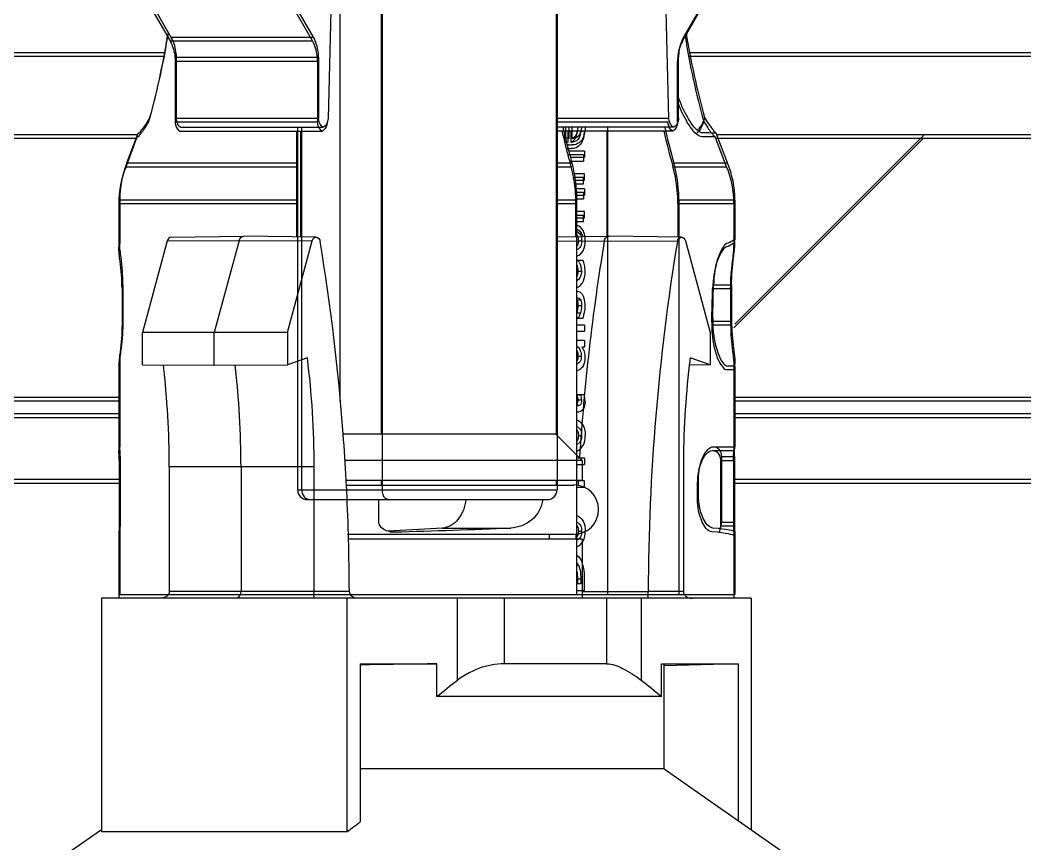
# Model space of a CAD drawing. Header units: millimetres. Extents: x 10297564 to 11610295, y -9287743 to -8409454.
# Drawn here: x 10529096 to 10529711, y -9103235 to -9102732 of the extents above; entities that cross this region are included whole.
import ezdxf

# ---------------------------------------------------------------- set-up
doc = ezdxf.new("R2010")
doc.units = ezdxf.units.MM
doc.header["$LTSCALE"] = 100
doc.layers.add('-0', color=7, linetype='Continuous')

# ---------------------------------------------------------------- blocks, each defined once
blk = doc.blocks.new('인버터 외형도')
at = {"layer": '-0', "linetype": 'Continuous'}
for p, q in [((120112.11, 34207.48), (120108.12, 34049.4)), ((120264.5, 34049.4), (120260.51, 34207.48)), ((120113.5, 34143.76), (120113.5, 33919.73)), ((120132.6, 33904.61), (120132.6, 34143.76)), ((120132.95, 34143.76), (120132.95, 33904.61)), ((120133.04, 33879.11), (120133.04, 34145.47)), ((120212.72, 34143.76), (120212.72, 33904.61)), ((120213.15, 34145.47), (120213.15, 33879.11)), ((120022.53, 34107.78), (120035.64, 34084.92)), ((120022.97, 34109.5), (120036.07, 34086.63)), ((120100.99, 34084.92), (120087.89, 34107.78)), ((120101.43, 34086.63), (120088.32, 34109.5)), ((120283.87, 34107.78), (120270.76, 34084.92)), ((120284.3, 34109.5), (120271.19, 34086.63)), ((120035.64, 34084.92), (120100.99, 34084.92)), ((120036.07, 34086.63), (120101.43, 34086.63)), ((120033.28, 34079.56), (119822.52, 34079.56)), ((120484.75, 34079.56), (120273.99, 34079.56)), ((120032.84, 34077.84), (119822.08, 34077.84)), ((120037.97, 34075.73), (120103.32, 34075.73)), ((120037.97, 34075.73), (120037.97, 34047.84)), ((120038.4, 34077.44), (120103.75, 34077.44)), ((120038.4, 34077.44), (120038.4, 34049.55)), ((120103.32, 34075.73), (120103.32, 34047.84)), ((120103.75, 34077.44), (120103.75, 34049.55)), ((120268.43, 34047.84), (120268.43, 34075.73)), ((120268.87, 34049.55), (120268.87, 34077.44)), ((120484.31, 34077.84), (120273.55, 34077.84)), ((120037.97, 34047.84), (120103.32, 34047.84)), ((120038.4, 34049.55), (120103.75, 34049.55)), ((120264.06, 34047.68), (120212.72, 34047.68)), ((120264.5, 34049.4), (120213.15, 34049.4)), ((120020.8, 34041.94), (119835, 34041.94)), ((120015.88, 34028.98), (120021.07, 34042.66)), ((120021.24, 34042.65), (120021.07, 34042.66)), ((120021.25, 34042.65), (120021.24, 34042.65)), ((120040.15, 34043.61), (120105.51, 34043.61)), ((120040.59, 34045.32), (120105.94, 34045.32)), ((120093.68, 34043.61), (120093.68, 33995.08)), ((120094.12, 34045.32), (120094.12, 33879.11)), ((120095.5, 34043.61), (120095.5, 33995.06)), ((120095.51, 34043.61), (120095.51, 33995.06)), ((120095.95, 34045.32), (120095.95, 33879.11)), ((120266.25, 34043.61), (120212.72, 34043.6)), ((120266.68, 34045.32), (120213.15, 34045.32)), ((120216.55, 34043.6), (120216.55, 34038.92)), ((120216.98, 34045.32), (120216.98, 34040.64)), ((120218.06, 34043.6), (120218.06, 34038.43)), ((120218.49, 34045.32), (120218.49, 34040.15)), ((120219.65, 34038.43), (120219.65, 34043.6)), ((120220.09, 34040.15), (120220.09, 34045.32)), ((120235.93, 34043.61), (120235.93, 33995.39)), ((120236.36, 34045.32), (120236.36, 33831.08)), ((120291.38, 34028.98), (120286.19, 34042.66)), ((120472.27, 34041.94), (120286.47, 34041.94)), ((120294.64, 33955.04), (120381.54, 34041.94)), ((120020.36, 34040.22), (119834.57, 34040.22)), ((120015.45, 34027.26), (120020.64, 34040.95)), ((120020.8, 34040.94), (120020.64, 34040.95)), ((120020.82, 34040.94), (120020.8, 34040.94)), ((120290.95, 34027.26), (120285.76, 34040.95)), ((120471.83, 34040.22), (120286.04, 34040.22)), ((120294.21, 33953.32), (120381.11, 34040.22)), ((120225.34, 34032.71), (120218.18, 34032.71)), ((120225.78, 34034.43), (120218.61, 34034.43)), ((120225.34, 34032.71), (120225.34, 34029.85)), ((120225.78, 34034.43), (120225.78, 34031.57)), ((120015.88, 34028.98), (120094.12, 34028.98)), ((120213.15, 34028.98), (120220, 34028.98)), ((120218.9, 34029.85), (120225.34, 34029.85)), ((120219.34, 34031.57), (120225.78, 34031.57)), ((120266.75, 34028.98), (120291.38, 34028.98)), ((120015.45, 34027.26), (120093.76, 34027.26)), ((120212.64, 34027.26), (120219.56, 34027.26)), ((120225.78, 34023.98), (120221.15, 34023.98)), ((120225.78, 34021.13), (120225.78, 34023.98)), ((120266.31, 34027.26), (120290.95, 34027.26)), ((120225.34, 34022.26), (120220.71, 34022.26)), ((120221.14, 34019.41), (120225.34, 34019.41)), ((120221.58, 34021.13), (120225.78, 34021.13)), ((120225.34, 34019.41), (120225.34, 34022.26)), ((120225.34, 34015.4), (120221.63, 34015.4)), ((120225.78, 34017.12), (120222.06, 34017.12)), ((120222.19, 34014.27), (120225.78, 34014.27)), ((120225.34, 34015.4), (120225.34, 34012.55)), ((120225.78, 34017.12), (120225.78, 34014.27)), ((120093.76, 34010.23), (120012.11, 34010.23)), ((120012.11, 34010.23), (120012.11, 33990.42)), ((120094.12, 34011.95), (120012.55, 34011.95)), ((120012.55, 34011.95), (120012.55, 33992.14)), ((120221.85, 34010.23), (120212.64, 34010.23)), ((120222.29, 34011.95), (120213.15, 34011.95)), ((120221.75, 34012.55), (120225.34, 34012.55)), ((120221.85, 33995.2), (120221.85, 34010.23)), ((120222.29, 33831.08), (120222.29, 34011.95)), ((120294.28, 34010.23), (120268.6, 34010.23)), ((120268.6, 34010.23), (120268.6, 33994.99)), ((120294.72, 34011.95), (120269.04, 34011.95)), ((120269.04, 34011.95), (120269.04, 33831.08)), ((120294.28, 34010.23), (120294.28, 33991.92)), ((120294.72, 34011.95), (120294.72, 33993.64)), ((120225.34, 34004.96), (120221.85, 34004.96)), ((120225.78, 34006.68), (120222.29, 34006.68)), ((120225.34, 34002.1), (120225.34, 34004.96)), ((120225.78, 34003.82), (120225.78, 34006.68)), ((120221.85, 34002.1), (120225.34, 34002.1)), ((120222.29, 34003.82), (120225.78, 34003.82)), ((120034.38, 33993.27), (120022.99, 33951.18)), ((120034.38, 33993.27), (120067.31, 33993.42)), ((120036.16, 33994.97), (120069.38, 33995.4)), ((120067.31, 33993.42), (120055.9, 33951.26)), ((120067.31, 33993.42), (120100.84, 33993.27)), ((120069.38, 33995.4), (120069.43, 33995.4)), ((120102.66, 33994.97), (120069.43, 33995.4)), ((120089.45, 33951.18), (120100.84, 33993.27)), ((120212.64, 33995.08), (120236.97, 33995.4)), ((120234.81, 33993.05), (120212.64, 33992.98)), ((120222.93, 33993.34), (120224.45, 33993.34)), ((120268.35, 33992.95), (120234.81, 33993.05)), ((120236.97, 33995.4), (120237.01, 33995.4)), ((120270.24, 33994.97), (120237.01, 33995.4)), ((120272.02, 33993.27), (120283.4, 33951.18)), ((120293.82, 33992.01), (120293.53, 33991.92)), ((120294.25, 33993.73), (120293.96, 33993.64)), ((120222.29, 33984.38), (120225.14, 33984.38)), ((120222.29, 33984.21), (120222.95, 33984.21)), ((120222.95, 33984.38), (120222.95, 33984.21)), ((120222.84, 33979.33), (120224.36, 33979.33)), ((120014.04, 33973.15), (120014.04, 33956.46)), ((120284.95, 33973.15), (120293.22, 33973.15)), ((120293.22, 33973.15), (120293.22, 33956.46)), ((120013.61, 33971.43), (120013.61, 33954.74)), ((120222.29, 33970), (120222.44, 33970)), ((120284.51, 33971.43), (120292.79, 33971.43)), ((120292.79, 33971.43), (120292.79, 33954.74)), ((120224.05, 33966.08), (120222.53, 33966.08)), ((120224.43, 33963.49), (120222.92, 33963.49)), ((120223.85, 33960.08), (120222.33, 33960.08)), ((120222.9, 33957.91), (120222.29, 33957.91)), ((120222.29, 33957.76), (120225.09, 33957.76)), ((120225.78, 33954.61), (120222.29, 33954.61)), ((120222.9, 33957.91), (120222.9, 33957.76)), ((120225.78, 33954.61), (120225.78, 33951.76)), ((120284.16, 33954.74), (120292.79, 33954.74)), ((120284.59, 33956.46), (120293.22, 33956.46)), ((120055.9, 33951.26), (120022.99, 33951.18)), ((120022.99, 33936.33), (120022.99, 33951.18)), ((120089.45, 33951.18), (120055.9, 33951.26)), ((120055.9, 33936.21), (120055.9, 33951.26)), ((120089.45, 33951.18), (120089.45, 33936.33)), ((120222.29, 33951.76), (120225.78, 33951.76)), ((120283.4, 33951.18), (120283.4, 33936.33)), ((120225.78, 33947.57), (120222.29, 33947.57)), ((120225.78, 33947.57), (120225.78, 33944.72)), ((120222.29, 33944.72), (120222.97, 33944.72)), ((120222.75, 33940.33), (120224.27, 33940.33)), ((120224.62, 33944.72), (120225.78, 33944.72)), ((120224.9, 33944.23), (120224.62, 33944.72)), ((120012.11, 33935.75), (120012.11, 33897.1)), ((120012.55, 33937.47), (120012.55, 33898.82)), ((120022.99, 33936.33), (120055.9, 33936.21)), ((120055.9, 33936.21), (120089.45, 33936.33)), ((120098.64, 33939.64), (120089.45, 33936.33)), ((120283.4, 33936.33), (120273.87, 33936.29)), ((120283.4, 33936.33), (120274.22, 33939.64)), ((120294.25, 33935.84), (120291.57, 33935.84)), ((120294.72, 33935.84), (120294.72, 33898.82)), ((120293.82, 33934.12), (120291.14, 33934.12)), ((120294.28, 33934.12), (120294.28, 33897.1)), ((120222.43, 33922.75), (120225.68, 33922.75)), ((120222.43, 33922.58), (120222.43, 33922.75)), ((120222.43, 33922.58), (120223.95, 33922.58)), ((120223.95, 33922.75), (120223.95, 33922.58)), ((119842.81, 33919.83), (120012.11, 33919.83)), ((119843.25, 33921.54), (120012.55, 33921.54)), ((120222.29, 33917.9), (120223.59, 33917.9)), ((120222.8, 33920.3), (120224.32, 33920.3)), ((120294.28, 33919.83), (120463.58, 33919.83)), ((120294.72, 33921.54), (120464.02, 33921.54)), ((119843.25, 33914.02), (120012.55, 33914.02)), ((120294.72, 33914.02), (120464.02, 33914.02)), ((119842.81, 33912.3), (120012.11, 33912.3)), ((120294.28, 33912.3), (120463.58, 33912.3)), ((120212.64, 33904.61), (120114.76, 33904.61)), ((120212.64, 33904.61), (120224.68, 33892.57)), ((120222.93, 33903.98), (120224.45, 33903.98)), ((120284.93, 33898.82), (120294.72, 33898.82)), ((120012.75, 33894.31), (120012.75, 33864.24)), ((120284.5, 33897.1), (120294.28, 33897.1)), ((120288.56, 33894.31), (120294.52, 33894.31)), ((120288.56, 33894.31), (120288.56, 33864.24)), ((120294.52, 33894.31), (120294.52, 33864.24)), ((120012.32, 33892.59), (120012.32, 33862.53)), ((120224.68, 33892.57), (120115.76, 33892.57)), ((120225.78, 33893.61), (120222.29, 33893.61)), ((120222.29, 33890.75), (120225.78, 33890.75)), ((120224.68, 33892.57), (120224.68, 33883.54)), ((120225.78, 33893.61), (120225.78, 33890.75)), ((120288.12, 33892.59), (120294.08, 33892.59)), ((120288.12, 33892.59), (120288.12, 33862.53)), ((120294.08, 33892.59), (120294.08, 33862.53)), ((120101.76, 33889.56), (120035.3, 33889.56)), ((120035.3, 33889.56), (120035.3, 33832.37)), ((120068.2, 33889.56), (120068.2, 33832.37)), ((120101.76, 33832.37), (120101.76, 33889.56)), ((120271.1, 33889.56), (120271.1, 33832.37)), ((119842.61, 33882.2), (120012.32, 33882.2)), ((119843.05, 33883.92), (120012.75, 33883.92)), ((120116.37, 33883.54), (120224.68, 33883.54)), ((120116.43, 33881.28), (120220.8, 33881.28)), ((120132.6, 33881.28), (120132.6, 33883.54)), ((120212.72, 33883.54), (120212.72, 33881.28)), ((120225.78, 33883.16), (120222.29, 33883.16)), ((120225.78, 33880.31), (120225.78, 33883.16)), ((120277.63, 33874.88), (120277.63, 33882.05)), ((120278.07, 33876.59), (120278.07, 33883.77)), ((120294.08, 33882.2), (120463.79, 33882.2)), ((120294.52, 33883.92), (120464.22, 33883.92)), ((120094.12, 33879.11), (120213.15, 33879.11)), ((120222.29, 33880.31), (120225.78, 33880.31)), ((120098.63, 33874.59), (120208.64, 33874.59)), ((120131.41, 33864.24), (120131.41, 33874.59)), ((120288.12, 33862.53), (120294.08, 33862.53)), ((120288.56, 33864.24), (120294.52, 33864.24)), ((120012.11, 33858.02), (120012.11, 33829.36)), ((120012.12, 33858.03), (120012.12, 33858.01)), ((120012.55, 33859.74), (120012.55, 33831.08)), ((120012.56, 33859.74), (120012.55, 33859.73)), ((120117.1, 33858.71), (120220.8, 33858.71)), ((120160.64, 33861.56), (120135.7, 33860.12)), ((120138.61, 33859.73), (120138.32, 33859.73)), ((120138.32, 33859.73), (120138.61, 33859.73)), ((120160.64, 33861.56), (120191.94, 33861.56)), ((120209.63, 33856.45), (120209.63, 33858.71)), ((120222.93, 33860.13), (120224.45, 33860.13)), ((120294.28, 33858.03), (120294.28, 33858.01)), ((120294.28, 33858.02), (120294.28, 33829.36)), ((120294.71, 33859.74), (120294.71, 33859.73)), ((120294.72, 33859.74), (120294.72, 33831.08)), ((120224.68, 33856.45), (120117.17, 33856.45)), ((120224.68, 33856.45), (120224.68, 33829.36)), ((120222.29, 33844.45), (120222.98, 33844.45)), ((120224.02, 33835.93), (120222.29, 33835.93)), ((120222.5, 33838.22), (120224.02, 33838.22)), ((120222.5, 33838.22), (120222.5, 33835.93)), ((120224.02, 33838.22), (120224.02, 33835.93)), ((120225.78, 33832.93), (120225.78, 33838.12)), ((120012.55, 33831.08), (120294.72, 33831.08)), ((120068.2, 33832.37), (120035.3, 33832.37)), ((120101.76, 33832.37), (120068.2, 33832.37)), ((120117.88, 33832.37), (120101.76, 33832.37)), ((120222.29, 33832.93), (120225.78, 33832.93)), ((120254.98, 33832.36), (120224.68, 33832.36)), ((120271.1, 33832.37), (120254.98, 33832.37)), ((120302.24, 33829.36), (120004.15, 33829.36)), ((120004.15, 33829.36), (120004.15, 33722.14)), ((120116.93, 33722.14), (120116.93, 33829.36)), ((120167.44, 33791.74), (120167.44, 33829.36)), ((120189.08, 33799.27), (120189.08, 33829.36)), ((120235.91, 33829.36), (120235.91, 33799.27)), ((120251.74, 33829.36), (120251.74, 33791.74)), ((120302.24, 33829.36), (120302.24, 33723.15)), ((120122.92, 33799.27), (120158.09, 33799.27)), ((120122.92, 33799.27), (120122.92, 33726.76)), ((120158.09, 33784.22), (120158.09, 33799.27)), ((120235.91, 33799.27), (120189.08, 33799.27)), ((120261.09, 33799.27), (120296.26, 33799.27)), ((120261.09, 33784.22), (120261.09, 33799.27)), ((120262.3, 33751.12), (120262.3, 33799.07)), ((120296.26, 33799.27), (120262.32, 33798.4)), ((120296.26, 33799.27), (120296.26, 33727.34)), ((120261.09, 33784.22), (120158.09, 33784.22)), ((120262.3, 33751.12), (120122.92, 33751.12)), ((120262.3, 33751.12), (120319.29, 33711.22)), ((120004.15, 33723.15), (119987.11, 33711.22)), ((120116.93, 33722.14), (120004.15, 33722.14))]:
    blk.add_line(p, q, dxfattribs=at)
for centre, radius, start, end in [((119682.42, 34145.34), 357.02, 344.477, 350.8693), ((120624.85, 34145.34), 357.02, 189.1307, 195.523), ((119681.98, 34143.63), 357.02, 344.477, 350.8693), ((120624.42, 34143.63), 357.02, 189.1307, 195.523), ((120610.41, 34136.49), 405.83, 193.2341, 193.9247), ((120610.85, 34138.21), 405.83, 193.2341, 193.9247), ((120653.37, 34135.56), 401.93, 193.2287, 195.6317), ((120653.81, 34137.28), 401.93, 193.2287, 195.6317), ((120271.93, 34048.75), 8.09, 308.1833, 313.7541), ((120272.37, 34050.47), 8.09, 308.1833, 313.7541), ((120606.99, 34135.64), 402.3, 193.9243, 194.8318), ((120607.42, 34137.36), 402.3, 193.9243, 194.8318), ((120218.42, 34045.42), 8.16, 266.1636, 270.0392), ((120217.99, 34043.71), 8.16, 266.1636, 270.0392), ((120603.85, 34134.81), 399.05, 194.8324, 195.2537), ((120604.29, 34136.53), 399.05, 194.8324, 195.2537), ((120057.7, 34011.95), 45.15, 157.8404, 180), ((120601.81, 34134.26), 396.94, 195.2538, 195.6373), ((120602.25, 34135.98), 396.94, 195.2538, 195.6373), ((120161.95, 34012.76), 60.27, 10.7342, 15.6102), ((120249.57, 34011.95), 45.15, 0, 22.1596), ((120057.26, 34010.23), 45.15, 157.8404, 180), ((120161.52, 34011.05), 60.27, 10.7342, 15.6102), ((120159.5, 34012.28), 62.77, 8.1225, 10.7534), ((120249.14, 34010.23), 45.15, 0, 22.1596), ((120159.07, 34010.56), 62.77, 8.1225, 10.7534), ((120157.49, 34010.34), 64.36, 4.5183, 8.121), ((120157.92, 34012.05), 64.36, 4.5183, 8.121), ((120156.38, 34010.24), 65.47, 2.0211, 4.5223), ((120156.82, 34011.96), 65.47, 2.0211, 4.5223), ((120156.59, 34011.95), 65.69, 0.0005, 2.0234), ((120156.16, 34010.23), 65.69, 0.0005, 2.0234), ((119123.34, 33830.66), 994.49, 4.26683, 9.39206), ((121217.96, 33830.47), 996.5, 170.61064, 176.36571), ((121259.6, 33829.52), 1004.63, 170.63763, 179.83751), ((120216, 33979.75), 8.26, 26.9694, 32.7308), ((120222.43, 33966.47), 3.53, 89.9858, 92.3642), ((120333.61, 33954.74), 49.51, 178.5068, 184.1068), ((120331.97, 33954.63), 47.86, 184.1093, 184.5622), ((119631.55, 33889.6), 403.75, 359.9939, 6.6425), ((119665.04, 33889.6), 403.16, 359.9939, 6.645), ((119698.29, 33889.61), 403.46, 359.9923, 7.1227), ((120674.85, 33889.6), 403.75, 173.3575, 180.0061), ((120669.59, 33890.13), 398.46, 172.8629, 173.3459), ((119111.14, 33829.59), 1006.74, 3.07241, 4.27606), ((119109.41, 33829.49), 1008.47, 2.94451, 3.07268), ((119107.67, 33829.41), 1010.22, 1.66331, 2.94423), ((120220.92, 33870), 11.29, 270, 90), ((121230.41, 33829.5), 1008.98, 176.92628, 177.0606), ((120098.63, 33879.11), 4.51, 180, 270), ((120208.64, 33879.11), 4.51, 270, 0), ((120100.07, 33878.41), 3.82, 253.8624, 269.9331), ((119106.62, 33829.37), 1011.27, 1.53552, 1.66356), ((120138.32, 33869.81), 10.08, 260.4811, 270.0038), ((121233.44, 33829.37), 1012.02, 178.34025, 178.46114), ((119106.64, 33829.37), 1011.25, 0.17001, 1.53558), ((120555.98, 33159.88), 713.37, 127.37738, 127.9845)]:
    blk.add_arc(centre, radius, start, end, dxfattribs=at)
for centre, major_axis, ratio, start_param, end_param in [((120153.2, 33981.33), (141.08, 11.82), 0.074469, -0.229432, -0.109815), ((120153.63, 33983.04), (141.08, 11.82), 0.074469, -0.229432, -0.109815), ((120153.63, 32969.07), (105.03, 2245.68), 0.041946, -1.112951, -1.105392), ((120153.2, 32967.36), (105.03, 2245.68), 0.041946, -1.112951, -1.105392), ((120153.63, 33864.23), (141.08, 4.49), 0.028613, -1.678421, -1.296739), ((120153.2, 33862.51), (141.08, -4.49), 0.028613, 0.000911, 0.380599), ((120153.63, 33864.23), (141.08, -4.49), 0.028613, 0.000911, 0.380599), ((120153.2, 33797.79), (109.11, 1.27), 0.01297, 1.52577, 1.852745)]:
    blk.add_ellipse(centre, major_axis=major_axis, ratio=ratio, start_param=start_param, end_param=end_param, dxfattribs=at)
for points, knots in [([(120035.64, 34084.92), (120036.02, 34084.25), (120037.39, 34081.38), (120037.97, 34078.14), (120037.97, 34075.73)], [0, 0, 0, 0, 0.240977, 1, 1, 1, 1]), ([(120036.07, 34086.63), (120036.45, 34085.97), (120037.83, 34083.09), (120038.4, 34079.86), (120038.4, 34077.44)], [0, 0, 0, 0, 0.240977, 1, 1, 1, 1]), ([(120103.32, 34075.73), (120103.32, 34076.55), (120103.13, 34079.72), (120102.16, 34082.87), (120100.99, 34084.92)], [0, 0, 0, 0, 0.258385, 1, 1, 1, 1]), ([(120103.75, 34077.44), (120103.75, 34078.27), (120103.56, 34081.44), (120102.6, 34084.59), (120101.43, 34086.63)], [0, 0, 0, 0, 0.258385, 1, 1, 1, 1]), ([(120270.76, 34084.92), (120270.38, 34084.25), (120269, 34081.38), (120268.43, 34078.14), (120268.43, 34075.73)], [0, 0, 0, 0, 0.240977, 1, 1, 1, 1]), ([(120271.19, 34086.63), (120270.81, 34085.97), (120269.44, 34083.09), (120268.87, 34079.86), (120268.87, 34077.44)], [0, 0, 0, 0, 0.240977, 1, 1, 1, 1]), ([(120274.29, 34045.48), (120273.72, 34046.33), (120271.39, 34050.08), (120269.53, 34054.11), (120268.37, 34057.28)], [0, 0, 0, 0, 0.233923, 1, 1, 1, 1]), ([(120274.73, 34047.19), (120274.15, 34048.05), (120271.83, 34051.8), (120269.97, 34055.83), (120268.81, 34059)], [0, 0, 0, 0, 0.233923, 1, 1, 1, 1]), ([(120025.98, 34048.08), (120025.39, 34047.07), (120024.28, 34045.35), (120022.75, 34043.1), (120021.62, 34041.86), (120021.09, 34040.98), (120020.82, 34040.94)], [0, 0, 0, 0, 0.397888, 0.698366, 0.904767, 1, 1, 1, 1]), ([(120026.41, 34049.8), (120025.82, 34048.78), (120024.71, 34047.07), (120023.19, 34044.81), (120022.06, 34043.58), (120021.53, 34042.69), (120021.25, 34042.65)], [0, 0, 0, 0, 0.397888, 0.698366, 0.904767, 1, 1, 1, 1]), ([(120037.97, 34047.84), (120037.97, 34047.38), (120038.13, 34045.77), (120039.1, 34044.13), (120040.15, 34043.6)], [0, 0, 0, 0, 0.278211, 1, 1, 1, 1]), ([(120038.4, 34049.55), (120038.4, 34049.1), (120038.56, 34047.49), (120039.54, 34045.85), (120040.59, 34045.32)], [0, 0, 0, 0, 0.278211, 1, 1, 1, 1]), ([(120105.51, 34043.61), (120105.18, 34043.77), (120103.85, 34044.79), (120103.32, 34046.57), (120103.32, 34047.84)], [0, 0, 0, 0, 0.225879, 1, 1, 1, 1]), ([(120105.94, 34045.32), (120105.61, 34045.49), (120104.29, 34046.5), (120103.75, 34048.29), (120103.75, 34049.55)], [0, 0, 0, 0, 0.225879, 1, 1, 1, 1]), ([(120107.69, 34047.68), (120107.68, 34047.24), (120107.48, 34045.69), (120106.53, 34044.12), (120105.51, 34043.61)], [0, 0, 0, 0, 0.277927, 1, 1, 1, 1]), ([(120108.12, 34049.4), (120108.11, 34048.96), (120107.92, 34047.41), (120106.96, 34045.83), (120105.94, 34045.32)], [0, 0, 0, 0, 0.277927, 1, 1, 1, 1]), ([(120266.24, 34043.6), (120265.92, 34043.76), (120264.64, 34044.75), (120264.09, 34046.46), (120264.06, 34047.68)], [0, 0, 0, 0, 0.226072, 1, 1, 1, 1]), ([(120266.68, 34045.32), (120266.36, 34045.48), (120265.08, 34046.47), (120264.53, 34048.17), (120264.5, 34049.4)], [0, 0, 0, 0, 0.226072, 1, 1, 1, 1]), ([(120268.43, 34047.84), (120268.43, 34047.38), (120268.27, 34045.77), (120267.3, 34044.13), (120266.24, 34043.6)], [0, 0, 0, 0, 0.278211, 1, 1, 1, 1]), ([(120268.87, 34049.55), (120268.87, 34049.1), (120268.7, 34047.49), (120267.73, 34045.85), (120266.68, 34045.32)], [0, 0, 0, 0, 0.278211, 1, 1, 1, 1]), ([(120280, 34042.74), (120279.14, 34042.75), (120276.98, 34044.13), (120275.55, 34045.96), (120274.73, 34047.19)], [0, 0, 0, 0, 0.366178, 1, 1, 1, 1]), ([(120280.42, 34048.08), (120280.29, 34047.57), (120279.68, 34045.68), (120278.59, 34043.91), (120277.53, 34042.9)], [0, 0, 0, 0, 0.264821, 1, 1, 1, 1]), ([(120280.85, 34049.8), (120280.72, 34049.29), (120280.11, 34047.39), (120279.02, 34045.63), (120277.97, 34044.62)], [0, 0, 0, 0, 0.264821, 1, 1, 1, 1]), ([(120280.42, 34048.08), (120281.01, 34047.07), (120282.12, 34045.35), (120283.64, 34043.1), (120284.77, 34041.86), (120285.3, 34040.98), (120285.58, 34040.94)], [0, 0, 0, 0, 0.397888, 0.698366, 0.904767, 1, 1, 1, 1]), ([(120280.85, 34049.8), (120281.44, 34048.78), (120282.56, 34047.07), (120284.08, 34044.81), (120285.21, 34043.58), (120285.74, 34042.69), (120286.02, 34042.65)], [0, 0, 0, 0, 0.397888, 0.698366, 0.904767, 1, 1, 1, 1]), ([(120021.07, 34042.66), (120021.08, 34042.67), (120021.13, 34042.66), (120021.16, 34042.67), (120021.19, 34042.67)], [0, 0, 0, 0, 0.259295, 1, 1, 1, 1]), ([(120225.59, 34043.6), (120225.55, 34041.51), (120225.08, 34038.26), (120222.02, 34035.79), (120220.31, 34035.54), (120219.51, 34035.54)], [0, 0, 0, 0, 0.557075, 0.785654, 1, 1, 1, 1]), ([(120223.92, 34043.6), (120223.87, 34042.23), (120223.39, 34039.45), (120220.73, 34038.43), (120219.65, 34038.43)], [0, 0, 0, 0, 0.560612, 1, 1, 1, 1]), ([(120226.03, 34045.32), (120225.98, 34043.23), (120225.52, 34039.98), (120222.45, 34037.51), (120220.75, 34037.26), (120219.94, 34037.26)], [0, 0, 0, 0, 0.557075, 0.785654, 1, 1, 1, 1]), ([(120224.35, 34045.32), (120224.3, 34043.94), (120223.83, 34041.17), (120221.17, 34040.15), (120220.09, 34040.15)], [0, 0, 0, 0, 0.560612, 1, 1, 1, 1]), ([(120220.57, 34039.15), (120220.87, 34039.37), (120222.03, 34040.57), (120222.35, 34042.33), (120222.4, 34043.6)], [0, 0, 0, 0, 0.222895, 1, 1, 1, 1]), ([(120221.01, 34040.87), (120221.3, 34041.09), (120222.47, 34042.28), (120222.79, 34044.05), (120222.83, 34045.32)], [0, 0, 0, 0, 0.222895, 1, 1, 1, 1]), ([(120279.57, 34041.03), (120278.71, 34041.03), (120276.55, 34042.41), (120275.12, 34044.24), (120274.29, 34045.48)], [0, 0, 0, 0, 0.366178, 1, 1, 1, 1]), ([(120286.08, 34042.67), (120285.86, 34042.68), (120283.84, 34042.72), (120281.81, 34042.73), (120280, 34042.74)], [0, 0, 0, 0, 0.107927, 1, 1, 1, 1]), ([(120286.19, 34042.66), (120286.19, 34042.67), (120286.14, 34042.66), (120286.11, 34042.67), (120286.08, 34042.67)], [0, 0, 0, 0, 0.259295, 1, 1, 1, 1]), ([(120020.64, 34040.95), (120020.64, 34040.96), (120020.7, 34040.94), (120020.72, 34040.96), (120020.75, 34040.96)], [0, 0, 0, 0, 0.259295, 1, 1, 1, 1]), ([(120285.65, 34040.96), (120285.43, 34040.97), (120283.4, 34041), (120281.38, 34041.01), (120279.57, 34041.03)], [0, 0, 0, 0, 0.107927, 1, 1, 1, 1]), ([(120285.76, 34040.95), (120285.76, 34040.96), (120285.7, 34040.94), (120285.67, 34040.96), (120285.65, 34040.96)], [0, 0, 0, 0, 0.259295, 1, 1, 1, 1]), ([(120269.04, 34011.95), (120269.04, 34013.41), (120268.85, 34019.14), (120267.9, 34024.86), (120266.75, 34028.98)], [0, 0, 0, 0, 0.253654, 1, 1, 1, 1]), ([(120268.6, 34010.23), (120268.6, 34011.69), (120268.41, 34017.42), (120267.46, 34023.14), (120266.31, 34027.26)], [0, 0, 0, 0, 0.253654, 1, 1, 1, 1]), ([(120226.09, 33993.34), (120226.09, 33994.91), (120225.73, 33997.87), (120223.47, 34000.03), (120222.29, 34000.48)], [0, 0, 0, 0, 0.55283, 1, 1, 1, 1]), ([(120225.1, 33995.24), (120224.95, 33995.68), (120224.29, 33997.17), (120222.95, 33998.35), (120221.85, 33998.77)], [0, 0, 0, 0, 0.28173, 1, 1, 1, 1]), ([(120222.29, 33997.49), (120222.96, 33997.17), (120224.23, 33995.94), (120224.45, 33994.23), (120224.45, 33993.34)], [0, 0, 0, 0, 0.450968, 1, 1, 1, 1]), ([(120014.04, 33973.15), (120014.04, 33977.31), (120013.54, 33983.65), (120012.55, 33989.95), (120012.55, 33992.14)], [0, 0, 0, 0, 0.655031, 1, 1, 1, 1]), ([(120222.29, 33986.19), (120223.47, 33986.65), (120225.72, 33988.81), (120226.09, 33991.77), (120226.09, 33993.34)], [0, 0, 0, 0, 0.447583, 1, 1, 1, 1]), ([(120224.45, 33993.34), (120224.45, 33992.45), (120224.22, 33990.74), (120222.96, 33989.5), (120222.29, 33989.19)], [0, 0, 0, 0, 0.548555, 1, 1, 1, 1]), ([(120234.81, 33993.05), (120234.86, 33993.36), (120235.14, 33994.42), (120236.18, 33995.39), (120236.97, 33995.4)], [0, 0, 0, 0, 0.291438, 1, 1, 1, 1]), ([(120291.22, 33992.16), (120290.43, 33991.83), (120288.84, 33989.93), (120285.98, 33983.71), (120285.07, 33977.53), (120284.95, 33972.97)], [0, 0, 0, 0, 0.124184, 0.337641, 1, 1, 1, 1]), ([(120293.22, 33973.15), (120293.22, 33977.31), (120293.73, 33983.65), (120294.72, 33989.95), (120294.72, 33992.14)], [0, 0, 0, 0, 0.655031, 1, 1, 1, 1]), ([(120294.28, 33990.42), (120294.28, 33990.65), (120294.27, 33991.15), (120294.16, 33992.05), (120293.82, 33992.05)], [0, 0, 0, 0, 0.405084, 1, 1, 1, 1]), ([(120294.72, 33992.14), (120294.72, 33992.37), (120294.7, 33992.86), (120294.59, 33993.77), (120294.25, 33993.77)], [0, 0, 0, 0, 0.405084, 1, 1, 1, 1]), ([(120013.61, 33971.43), (120013.61, 33975.59), (120013.1, 33981.93), (120012.11, 33988.23), (120012.11, 33990.42)], [0, 0, 0, 0, 0.655031, 1, 1, 1, 1]), ([(120290.78, 33990.44), (120289.99, 33990.12), (120288.4, 33988.21), (120285.55, 33982), (120284.63, 33975.82), (120284.51, 33971.25)], [0, 0, 0, 0, 0.124184, 0.337641, 1, 1, 1, 1]), ([(120292.79, 33971.43), (120292.79, 33975.59), (120293.29, 33981.93), (120294.28, 33988.23), (120294.28, 33990.42)], [0, 0, 0, 0, 0.655031, 1, 1, 1, 1]), ([(120224.36, 33979.33), (120224.36, 33978.86), (120224.26, 33977.23), (120223.32, 33975.57), (120222.29, 33974.99)], [0, 0, 0, 0, 0.283736, 1, 1, 1, 1]), ([(120224.57, 33973.67), (120224.84, 33974.05), (120225.79, 33975.81), (120226.03, 33977.86), (120226.03, 33979.38)], [0, 0, 0, 0, 0.232463, 1, 1, 1, 1]), ([(120225.02, 33968.3), (120224.87, 33968.56), (120224.28, 33969.43), (120223.19, 33970), (120222.44, 33970)], [0, 0, 0, 0, 0.282778, 1, 1, 1, 1]), ([(120226.05, 33963.38), (120226.05, 33964.67), (120225.92, 33966.4), (120225.21, 33967.95), (120225.02, 33968.3)], [0, 0, 0, 0, 0.763967, 1, 1, 1, 1]), ([(120222.53, 33966.08), (120222.5, 33966.16), (120222.43, 33966.31), (120222.35, 33966.46), (120222.3, 33966.53)], [0, 0, 0, 0, 0.506582, 1, 1, 1, 1]), ([(120222.43, 33967.07), (120222.48, 33967.08), (120222.57, 33967.09), (120222.66, 33967.09), (120222.7, 33967.09)], [0, 0, 0, 0, 0.502339, 1, 1, 1, 1]), ([(120222.7, 33967.09), (120222.97, 33967.09), (120223.62, 33966.97), (120223.91, 33966.38), (120224.05, 33966.08)], [0, 0, 0, 0, 0.453145, 1, 1, 1, 1]), ([(120013.61, 33954.74), (120013.61, 33950.58), (120013.1, 33944.24), (120012.11, 33937.94), (120012.11, 33935.75)], [0, 0, 0, 0, 0.654978, 1, 1, 1, 1]), ([(120014.04, 33956.46), (120014.04, 33952.3), (120013.54, 33945.96), (120012.55, 33939.66), (120012.55, 33937.47)], [0, 0, 0, 0, 0.654978, 1, 1, 1, 1]), ([(120284.56, 33957.75), (120284.41, 33952.31), (120285.4, 33944.9), (120288.61, 33937.84), (120290.72, 33935.84), (120291.57, 33935.84)], [0, 0, 0, 0, 0.68377, 0.892179, 1, 1, 1, 1]), ([(120292.79, 33954.74), (120292.79, 33950.58), (120293.29, 33944.24), (120294.28, 33937.94), (120294.28, 33935.75)], [0, 0, 0, 0, 0.654978, 1, 1, 1, 1]), ([(120293.22, 33956.46), (120293.22, 33952.3), (120293.73, 33945.96), (120294.72, 33939.66), (120294.72, 33937.47)], [0, 0, 0, 0, 0.654978, 1, 1, 1, 1]), ([(120284.26, 33950.82), (120284.6, 33946.55), (120285.76, 33940.9), (120288.71, 33935.49), (120290.44, 33934.12), (120291.14, 33934.12)], [0, 0, 0, 0, 0.686032, 0.888184, 1, 1, 1, 1]), ([(120224.27, 33940.33), (120224.27, 33939.53), (120224.08, 33938), (120222.89, 33936.97), (120222.29, 33936.71)], [0, 0, 0, 0, 0.551697, 1, 1, 1, 1]), ([(120224.57, 33935.11), (120224.82, 33935.38), (120225.78, 33936.71), (120226.09, 33938.41), (120226.09, 33939.67)], [0, 0, 0, 0, 0.227572, 1, 1, 1, 1]), ([(120294.28, 33935.75), (120294.28, 33935.52), (120294.27, 33935.02), (120294.16, 33934.12), (120293.82, 33934.12)], [0, 0, 0, 0, 0.405009, 1, 1, 1, 1]), ([(120294.72, 33937.47), (120294.72, 33937.23), (120294.7, 33936.74), (120294.59, 33935.84), (120294.25, 33935.84)], [0, 0, 0, 0, 0.405009, 1, 1, 1, 1]), ([(120226, 33919.58), (120226, 33918.27), (120225.75, 33915.58), (120223.21, 33914.64), (120222.22, 33914.64)], [0, 0, 0, 0, 0.569383, 1, 1, 1, 1]), ([(120222.29, 33911.12), (120223.47, 33910.67), (120225.73, 33908.51), (120226.09, 33905.55), (120226.09, 33903.98)], [0, 0, 0, 0, 0.44717, 1, 1, 1, 1]), ([(120222.29, 33908.12), (120222.96, 33907.81), (120224.23, 33906.58), (120224.45, 33904.87), (120224.45, 33903.98)], [0, 0, 0, 0, 0.450968, 1, 1, 1, 1]), ([(120222.29, 33896.83), (120223.47, 33897.29), (120225.72, 33899.45), (120226.09, 33902.41), (120226.09, 33903.98)], [0, 0, 0, 0, 0.447583, 1, 1, 1, 1]), ([(120224.45, 33903.98), (120224.45, 33903.08), (120224.22, 33901.38), (120222.96, 33900.14), (120222.29, 33899.82)], [0, 0, 0, 0, 0.548555, 1, 1, 1, 1]), ([(120012.75, 33894.31), (120012.75, 33895), (120012.69, 33896.12), (120012.73, 33897.67), (120012.49, 33898.27), (120012.64, 33898.82), (120012.55, 33898.82)], [0, 0, 0, 0, 0.461539, 0.771443, 0.943831, 1, 1, 1, 1]), ([(120278.07, 33883.77), (120278.07, 33885.78), (120278.48, 33889.6), (120280.08, 33894.88), (120282.88, 33898.82), (120284.93, 33898.82)], [0, 0, 0, 0, 0.346497, 0.644803, 1, 1, 1, 1]), ([(120294.52, 33894.31), (120294.52, 33895), (120294.58, 33896.12), (120294.54, 33897.67), (120294.78, 33898.27), (120294.63, 33898.82), (120294.72, 33898.82)], [0, 0, 0, 0, 0.461539, 0.771443, 0.943831, 1, 1, 1, 1]), ([(120012.32, 33892.59), (120012.32, 33893.28), (120012.25, 33894.4), (120012.29, 33895.95), (120012.05, 33896.55), (120012.2, 33897.1), (120012.12, 33897.1)], [0, 0, 0, 0, 0.461539, 0.771443, 0.943831, 1, 1, 1, 1]), ([(120277.63, 33882.05), (120277.63, 33884.06), (120278.04, 33887.88), (120279.64, 33893.16), (120282.44, 33897.1), (120284.5, 33897.1)], [0, 0, 0, 0, 0.346497, 0.644803, 1, 1, 1, 1]), ([(120286.06, 33896.75), (120286.38, 33896.58), (120287.62, 33895.54), (120288.12, 33893.82), (120288.12, 33892.59)], [0, 0, 0, 0, 0.226903, 1, 1, 1, 1]), ([(120286.5, 33898.47), (120286.81, 33898.3), (120288.05, 33897.26), (120288.56, 33895.54), (120288.56, 33894.31)], [0, 0, 0, 0, 0.226903, 1, 1, 1, 1]), ([(120294.08, 33892.59), (120294.08, 33893.28), (120294.14, 33894.4), (120294.1, 33895.95), (120294.35, 33896.55), (120294.2, 33897.1), (120294.28, 33897.1)], [0, 0, 0, 0, 0.461539, 0.771443, 0.943831, 1, 1, 1, 1]), ([(120133.8, 33875.91), (120133.68, 33876.13), (120133.21, 33877.13), (120133.04, 33878.26), (120133.04, 33879.11)], [0, 0, 0, 0, 0.227425, 1, 1, 1, 1]), ([(120135.63, 33874.59), (120135.46, 33874.59), (120134.68, 33874.73), (120134.1, 33875.39), (120133.8, 33875.91)], [0, 0, 0, 0, 0.218453, 1, 1, 1, 1]), ([(120284.67, 33861.56), (120282.61, 33861.77), (120278.78, 33867.55), (120278.07, 33872.97), (120278.07, 33876.59)], [0, 0, 0, 0, 0.363854, 1, 1, 1, 1]), ([(120171.25, 33874.62), (120170.93, 33871.37), (120169.03, 33865.35), (120163.33, 33861.71), (120160.64, 33861.56)], [0, 0, 0, 0, 0.547558, 1, 1, 1, 1]), ([(120206.63, 33874.64), (120206.17, 33871.14), (120202.59, 33864.26), (120195.4, 33861.7), (120191.94, 33861.56)], [0, 0, 0, 0, 0.505338, 1, 1, 1, 1]), ([(120284.24, 33859.84), (120282.17, 33860.06), (120278.35, 33865.83), (120277.63, 33871.25), (120277.63, 33874.88)], [0, 0, 0, 0, 0.363854, 1, 1, 1, 1]), ([(120222.29, 33867.27), (120223.47, 33866.82), (120225.73, 33864.66), (120226.09, 33861.7), (120226.09, 33860.13)], [0, 0, 0, 0, 0.44717, 1, 1, 1, 1]), ([(120012.32, 33862.53), (120012.32, 33861.38), (120012.16, 33859.89), (120012.22, 33858.36), (120012.12, 33858.01)], [0, 0, 0, 0, 0.762308, 1, 1, 1, 1]), ([(120012.75, 33864.24), (120012.75, 33863.1), (120012.6, 33861.61), (120012.66, 33860.07), (120012.55, 33859.73)], [0, 0, 0, 0, 0.762308, 1, 1, 1, 1]), ([(120136.65, 33859.87), (120135.45, 33860.07), (120133.13, 33860.8), (120131.41, 33863.06), (120131.41, 33864.24)], [0, 0, 0, 0, 0.50589, 1, 1, 1, 1]), ([(120222.29, 33864.28), (120222.96, 33863.96), (120224.23, 33862.73), (120224.45, 33861.02), (120224.45, 33860.13)], [0, 0, 0, 0, 0.450968, 1, 1, 1, 1]), ([(120294.08, 33862.53), (120294.08, 33861.38), (120294.24, 33859.89), (120294.18, 33858.36), (120294.28, 33858.01)], [0, 0, 0, 0, 0.762308, 1, 1, 1, 1]), ([(120294.52, 33864.24), (120294.52, 33863.1), (120294.67, 33861.61), (120294.61, 33860.07), (120294.72, 33859.73)], [0, 0, 0, 0, 0.762308, 1, 1, 1, 1]), ([(120222.29, 33852.98), (120223.47, 33853.44), (120225.72, 33855.61), (120226.09, 33858.56), (120226.09, 33860.13)], [0, 0, 0, 0, 0.447583, 1, 1, 1, 1]), ([(120224.45, 33860.13), (120224.45, 33859.24), (120224.22, 33857.53), (120222.96, 33856.29), (120222.29, 33855.98)], [0, 0, 0, 0, 0.548555, 1, 1, 1, 1]), ([(120225.78, 33838.12), (120225.78, 33840.18), (120225.72, 33842.95), (120224.81, 33845.52), (120224.56, 33846.12)], [0, 0, 0, 0, 0.759337, 1, 1, 1, 1]), ([(120035.3, 33832.37), (120035.3, 33831.9), (120034.61, 33830.04), (120032.44, 33829.36), (120031.06, 33829.36)], [0, 0, 0, 0, 0.255203, 1, 1, 1, 1]), ([(120065.97, 33829.36), (120066.89, 33829.36), (120068.07, 33830.7), (120068.2, 33831.99), (120068.2, 33832.37)], [0, 0, 0, 0, 0.70473, 1, 1, 1, 1]), ([(120101.55, 33829.36), (120101.79, 33829.36), (120101.5, 33830.96), (120101.76, 33831.6), (120101.76, 33832.37)], [0, 0, 0, 0, 0.2388, 1, 1, 1, 1]), ([(120254.77, 33829.36), (120255.01, 33829.36), (120254.72, 33830.96), (120254.98, 33831.6), (120254.98, 33832.37)], [0, 0, 0, 0, 0.238781, 1, 1, 1, 1]), ([(120271.1, 33832.37), (120271.1, 33831.9), (120271.78, 33830.04), (120273.96, 33829.36), (120275.33, 33829.36)], [0, 0, 0, 0, 0.255203, 1, 1, 1, 1]), ([(120189.08, 33799.27), (120187.04, 33799.27), (120179.31, 33798.59), (120171.98, 33795.15), (120167.44, 33791.74)], [0, 0, 0, 0, 0.264807, 1, 1, 1, 1]), ([(120235.91, 33799.27), (120238.46, 33799.27), (120244.22, 33797.09), (120249.05, 33793.76), (120251.74, 33791.74)], [0, 0, 0, 0, 0.431555, 1, 1, 1, 1])]:
    blk.add_open_spline(points, degree=3, knots=knots, dxfattribs=at)
for points in [[(120218.06, 34038.43), (120217.55, 34038.49), (120217.04, 34038.63), (120216.6, 34038.88)], [(120218.49, 34040.15), (120217.99, 34040.21), (120217.48, 34040.35), (120217.04, 34040.6)], [(120217.8, 34037.57), (120218.49, 34037.35), (120219.22, 34037.26), (120219.94, 34037.26)], [(120219.66, 34038.67), (120219.98, 34038.79), (120220.3, 34038.95), (120220.57, 34039.15)], [(120220.09, 34040.39), (120220.42, 34040.5), (120220.73, 34040.67), (120221.01, 34040.87)], [(120217.37, 34035.86), (120218.05, 34035.64), (120218.79, 34035.54), (120219.51, 34035.54)], [(120221.86, 33995.77), (120222.16, 33995.62), (120222.45, 33995.44), (120222.7, 33995.21)], [(120222.3, 33996.1), (120222.77, 33995.28), (120222.93, 33994.28), (120222.93, 33993.34)], [(120036.16, 33994.97), (120035.34, 33994.96), (120034.59, 33994.06), (120034.38, 33993.27)], [(120067.31, 33993.42), (120067.56, 33994.34), (120068.43, 33995.39), (120069.38, 33995.4)], [(120100.84, 33993.27), (120101.05, 33994.07), (120101.83, 33994.98), (120102.66, 33994.97)], [(120102.66, 33994.97), (120103.57, 33994.95), (120104.36, 33993.85), (120104.5, 33992.95)], [(120222.93, 33993.34), (120222.93, 33992.4), (120222.77, 33991.4), (120222.3, 33990.59)], [(120268.35, 33992.95), (120268.5, 33993.86), (120269.32, 33994.98), (120270.24, 33994.97)], [(120270.24, 33994.97), (120271.06, 33994.96), (120271.81, 33994.06), (120272.02, 33993.27)], [(120222.84, 33979.33), (120222.84, 33980.37), (120222.66, 33981.43), (120222.31, 33982.41)], [(120223.36, 33983.49), (120224.01, 33982.22), (120224.36, 33980.75), (120224.36, 33979.33)], [(120225.74, 33982.16), (120225.62, 33982.92), (120225.37, 33983.65), (120225.14, 33984.38)], [(120226.03, 33979.38), (120226.03, 33980.31), (120225.92, 33981.25), (120225.74, 33982.16)], [(120222.3, 33976.63), (120222.7, 33977.46), (120222.84, 33978.41), (120222.84, 33979.33)], [(120222.29, 33971.89), (120223.19, 33972.23), (120224.01, 33972.88), (120224.57, 33973.67)], [(120222.33, 33960.08), (120222.69, 33961.17), (120222.92, 33962.33), (120222.92, 33963.49)], [(120222.92, 33963.49), (120222.92, 33964.36), (120222.91, 33965.29), (120222.53, 33966.08)], [(120224.43, 33963.49), (120224.43, 33962.33), (120224.21, 33961.17), (120223.85, 33960.08)], [(120224.05, 33966.08), (120224.42, 33965.29), (120224.43, 33964.36), (120224.43, 33963.49)], [(120225.09, 33957.76), (120225.73, 33959.55), (120226.05, 33961.48), (120226.05, 33963.38)], [(120223.85, 33960.08), (120223.6, 33959.33), (120223.28, 33958.6), (120222.9, 33957.91)], [(120222.29, 33942.92), (120222.58, 33942.09), (120222.75, 33941.21), (120222.75, 33940.33)], [(120222.75, 33940.33), (120222.75, 33939.57), (120222.65, 33938.77), (120222.3, 33938.09)], [(120222.97, 33944.72), (120223.33, 33944.12), (120223.62, 33943.49), (120223.84, 33942.83)], [(120223.84, 33942.83), (120224.11, 33942.03), (120224.27, 33941.17), (120224.27, 33940.33)], [(120225.69, 33942.43), (120225.5, 33943.06), (120225.21, 33943.65), (120224.9, 33944.23)], [(120226.09, 33939.67), (120226.09, 33940.6), (120225.98, 33941.55), (120225.69, 33942.43)], [(120222.29, 33933.7), (120223.14, 33933.97), (120223.96, 33934.46), (120224.57, 33935.11)], [(120222.8, 33920.3), (120222.8, 33921.07), (120222.65, 33921.84), (120222.43, 33922.58)], [(120223.95, 33922.58), (120224.17, 33921.84), (120224.32, 33921.07), (120224.32, 33920.3)], [(120226, 33919.58), (120226, 33920.64), (120225.87, 33921.7), (120225.68, 33922.75)], [(120222.29, 33918.09), (120222.78, 33918.66), (120222.8, 33919.54), (120222.8, 33920.3)], [(120223.59, 33917.9), (120223.23, 33917.63), (120222.74, 33917.53), (120222.29, 33917.51)], [(120224.32, 33920.3), (120224.32, 33919.46), (120224.28, 33918.38), (120223.59, 33917.9)], [(120222.3, 33906.74), (120222.77, 33905.92), (120222.93, 33904.92), (120222.93, 33903.98)], [(120222.93, 33903.98), (120222.93, 33903.04), (120222.77, 33902.04), (120222.3, 33901.23)], [(120285.2, 33898.82), (120285.65, 33898.82), (120286.11, 33898.69), (120286.5, 33898.47)], [(120284.77, 33897.1), (120285.21, 33897.1), (120285.67, 33896.97), (120286.06, 33896.75)], [(120095.95, 33879.11), (120095.95, 33877.97), (120096.38, 33876.75), (120097.15, 33875.91)], [(120097.15, 33875.91), (120097.64, 33875.37), (120098.3, 33874.95), (120099.01, 33874.74)], [(120222.3, 33862.89), (120222.77, 33862.07), (120222.93, 33861.07), (120222.93, 33860.13)], [(120288.12, 33862.53), (120288.12, 33861.46), (120287.83, 33860.33), (120287.23, 33859.46)], [(120288.56, 33864.24), (120288.56, 33863.18), (120288.27, 33862.05), (120287.66, 33861.17)], [(120222.93, 33860.13), (120222.93, 33859.19), (120222.77, 33858.19), (120222.3, 33857.38)], [(120222.31, 33849.14), (120223.28, 33848.34), (120224.04, 33847.26), (120224.56, 33846.12)], [(120222.31, 33845.59), (120222.58, 33845.24), (120222.8, 33844.85), (120222.98, 33844.45)], [(120222.98, 33844.45), (120223.91, 33842.56), (120224.02, 33840.32), (120224.02, 33838.22)], [(120222.3, 33841.62), (120222.47, 33840.49), (120222.5, 33839.35), (120222.5, 33838.22)], [(120117.88, 33832.37), (120117.88, 33831.75), (120118.19, 33831.12), (120118.62, 33830.67)], [(120118.62, 33830.67), (120119.01, 33830.27), (120119.52, 33829.96), (120120.04, 33829.75)], [(120158.09, 33784.22), (120161.13, 33786.82), (120164.24, 33789.34), (120167.44, 33791.74)], [(120251.74, 33791.74), (120254.93, 33789.34), (120258.04, 33786.82), (120261.09, 33784.22)]]:
    blk.add_open_spline(points, degree=3, dxfattribs=at)

msp = doc.modelspace()

# ---------------------------------------------------------------- block references
at = {"xscale": 1.333333333333333, "yscale": 1.333333333333333, "zscale": 1.333333333333333}
msp.add_blockref('인버터 외형도', (10369140.57, -9148190.99), dxfattribs=at)

doc.saveas('drawing.dxf')
